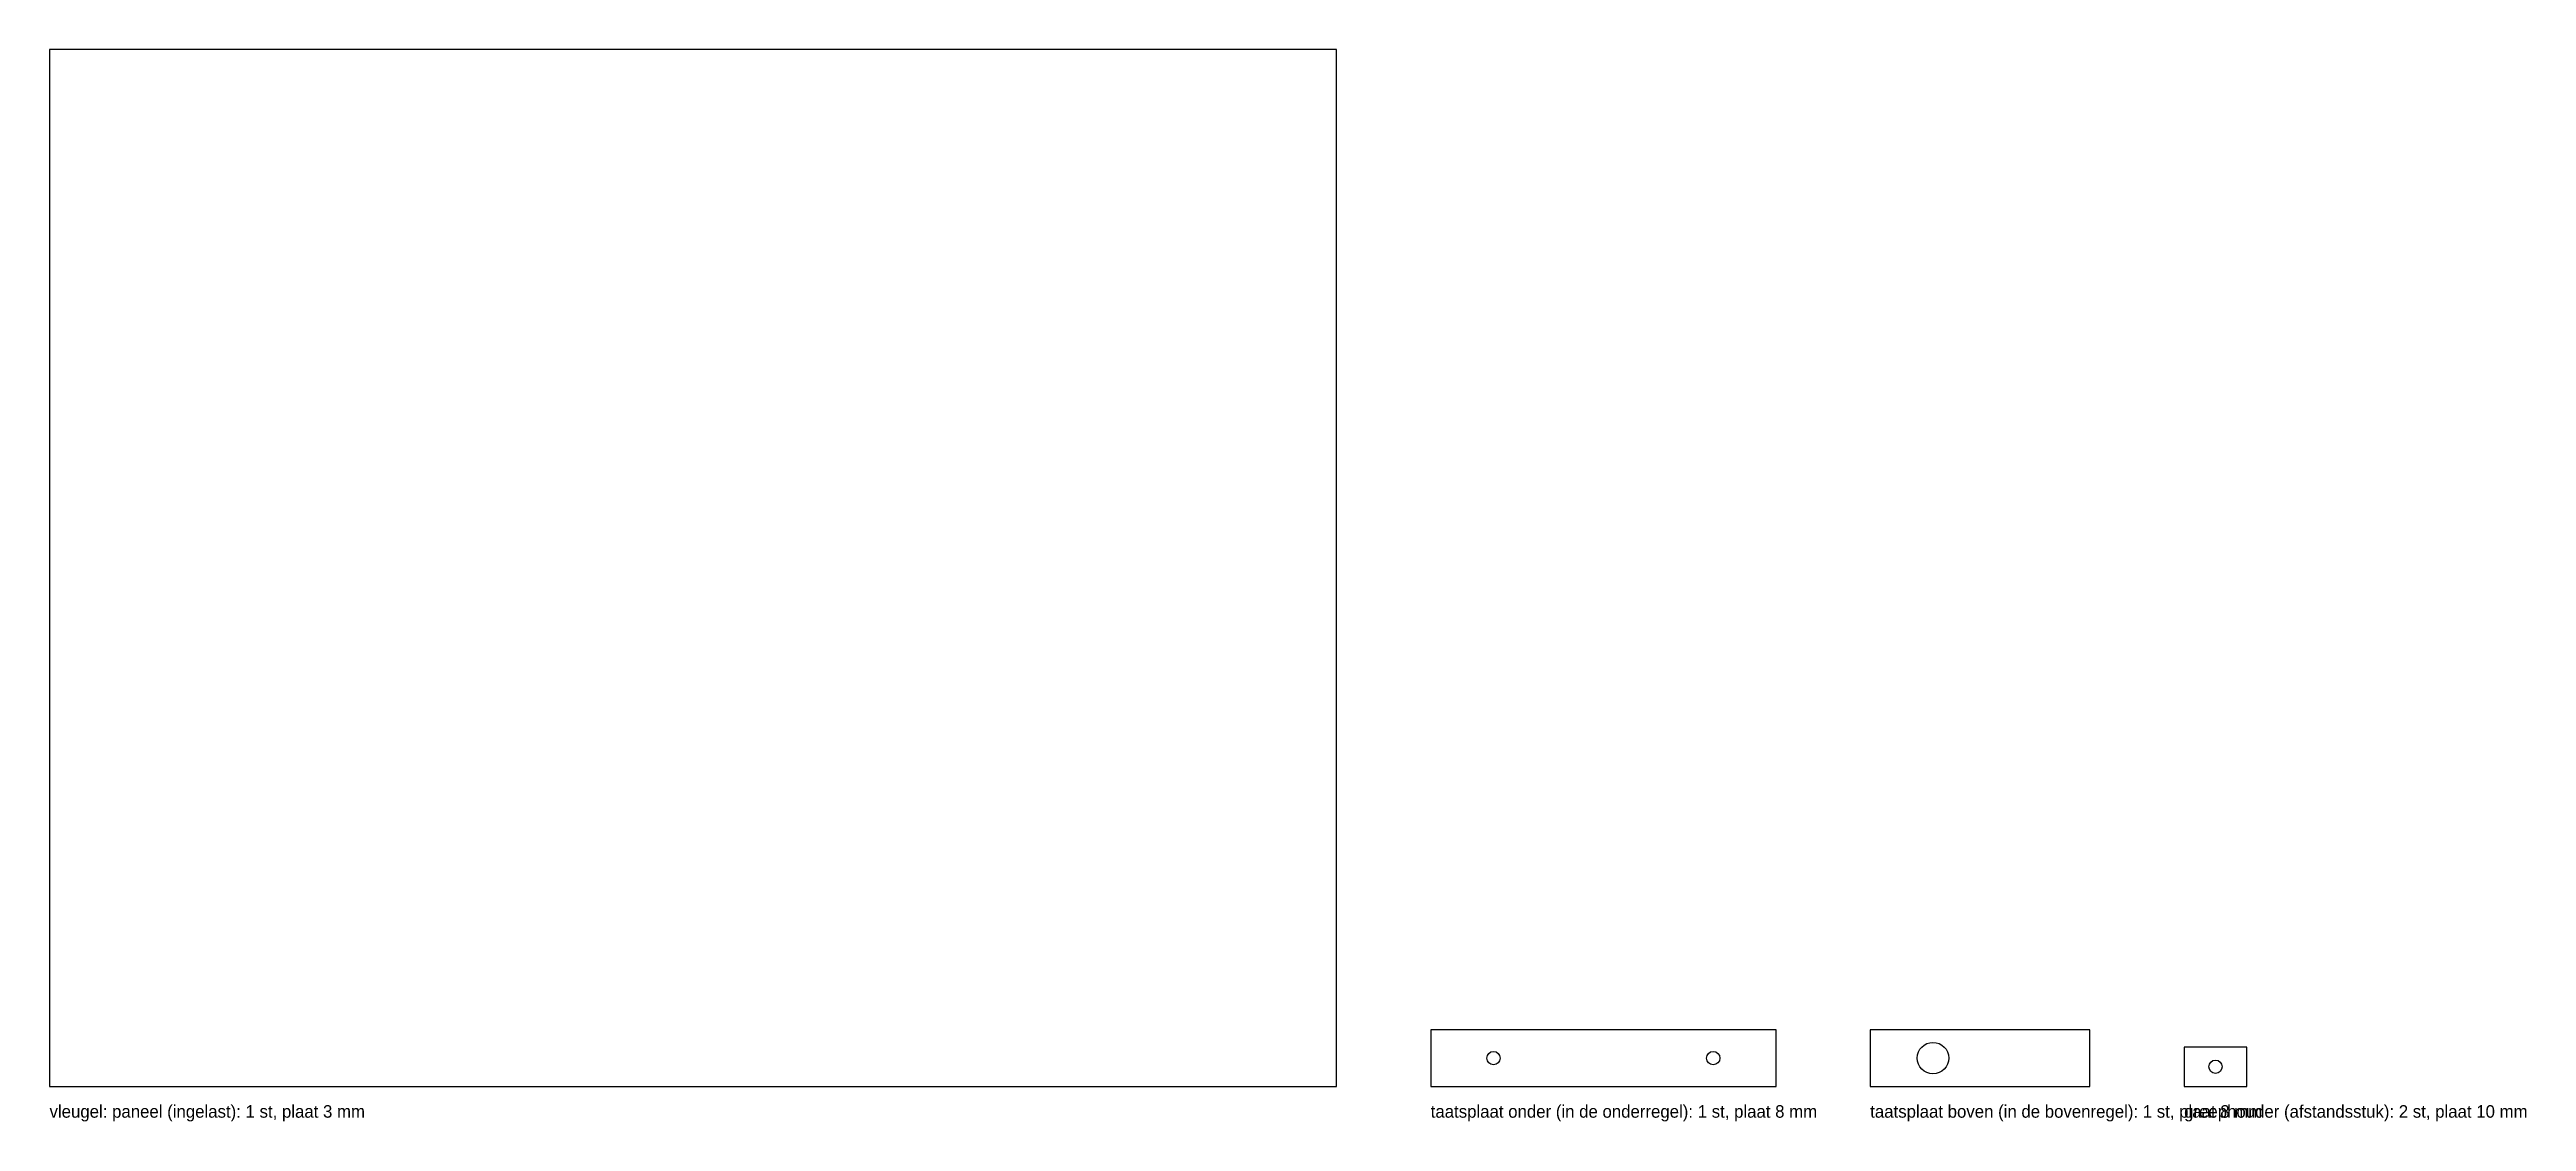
# Model space of a CAD drawing. Header units: millimetres. Extents: x 0 to 1578, y -22 to 661.
import ezdxf

# ---------------------------------------------------------------- set-up
doc = ezdxf.new("R2010")
doc.units = ezdxf.units.MM

msp = doc.modelspace()

# ---------------------------------------------------------------- linework, layer by layer
at = {"layer": 'GATEN'}
for centre, radius in [((920, 18), 4.25), ((1060, 18), 4.25), ((1200, 18), 10), ((1380, 12.5), 4.25)]:
    msp.add_circle(centre, radius, dxfattribs=at)
at = {"layer": 'SNIJDEN'}
for p, q in [((820, 661), (0, 661)), ((0, 661), (0, 0)), ((820, 0), (820, 661)), ((1100, 36), (880, 36)), ((880, 36), (880, 0)), ((1100, 0), (1100, 36)), ((1300, 36), (1160, 36)), ((1160, 36), (1160, 0)), ((1300, 0), (1300, 36)), ((1400, 25), (1360, 25)), ((1360, 25), (1360, 0)), ((1400, 0), (1400, 25)), ((0, 0), (820, 0)), ((880, 0), (1100, 0)), ((1160, 0), (1300, 0)), ((1360, 0), (1400, 0))]:
    msp.add_line(p, q, dxfattribs=at)

# ---------------------------------------------------------------- texts
at = {"layer": 'TEKST'}
for s, p in [('vleugel: paneel (ingelast): 1 st, plaat 3 mm', (0, -20)), ('taatsplaat onder (in de onderregel): 1 st, plaat 8 mm', (880, -20)), ('taatsplaat boven (in de bovenregel): 1 st, plaat 8 mm', (1160, -20)), ('greephouder (afstandsstuk): 2 st, plaat 10 mm', (1360, -20))]:
    msp.add_text(s, height=8, dxfattribs=at).set_placement(p)

doc.saveas('drawing.dxf')
